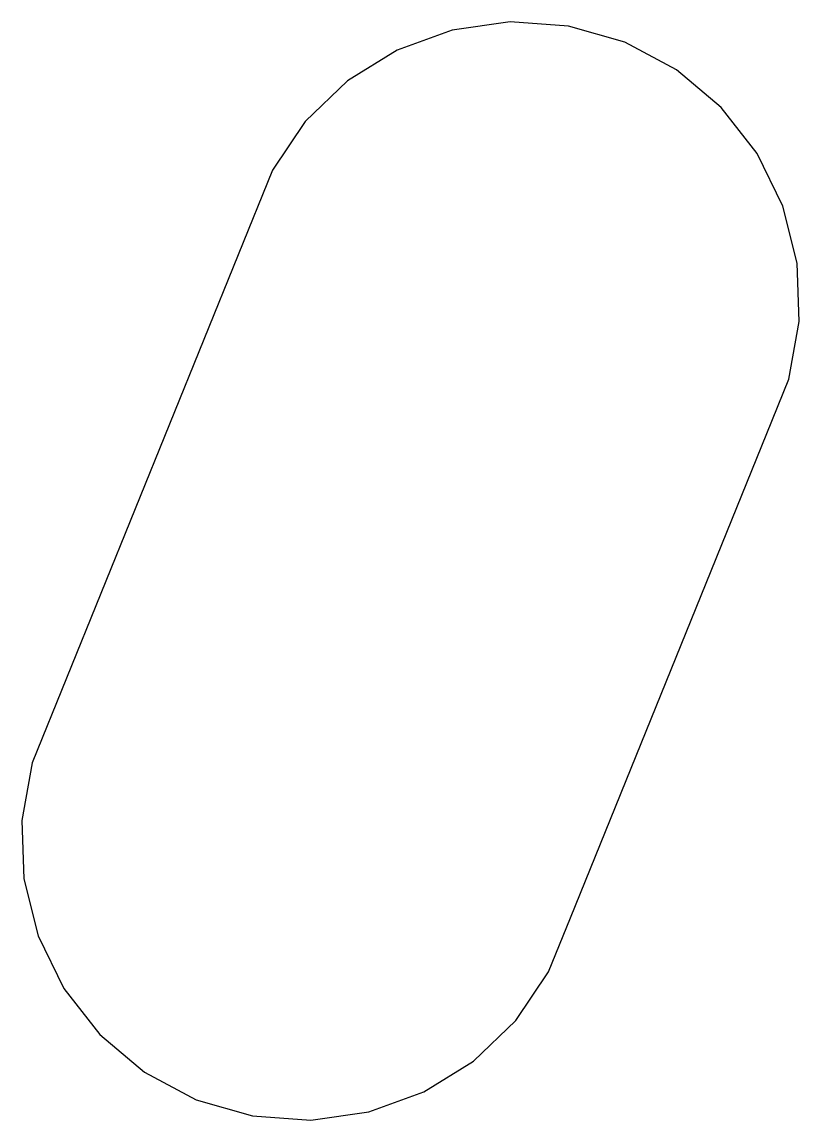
# Model space of a CAD drawing. Header units: metres. Extents: x -5 to 8.9, y -5 to 14.6.
import ezdxf

# ---------------------------------------------------------------- set-up
doc = ezdxf.new("R2010")
doc.units = ezdxf.units.M

msp = doc.modelspace()

# ---------------------------------------------------------------- linework, layer by layer
for p, q in [((3.72714, 14.6154), (2.69188, 14.4709)), ((4.76981, 14.5415), (3.72714, 14.6154)), ((5.77431, 14.2524), (4.76981, 14.5415)), ((2.69188, 14.4709), (1.70929, 14.1144)), ((6.69678, 13.7608), (5.77431, 14.2524)), ((1.70929, 14.1144), (0.822311, 13.5613)), ((7.49686, 13.0882), (6.69678, 13.7608)), ((0.822311, 13.5613), (0.069687, 12.8359)), ((8.13962, 12.2638), (7.49686, 13.0882)), ((0.069687, 12.8359), (-0.51564, 11.9699)), ((8.59692, 11.3239), (8.13962, 12.2638)), ((-0.51564, 11.9699), (-4.80498, 1.38281)), ((8.84883, 10.3094), (8.59692, 11.3239)), ((8.88429, 9.26472), (8.84883, 10.3094)), ((8.7018, 8.2355), (8.88429, 9.26472)), ((8.3093, 7.26671), (8.7018, 8.2355)), ((4.80498, -1.38281), (8.3093, 7.26671)), ((-4.80498, 1.38281), (-4.98747, 0.353577)), ((-4.98747, 0.353577), (-4.952, -0.691086)), ((-4.952, -0.691086), (-4.70009, -1.70557)), ((4.41248, -2.35159), (4.80498, -1.38281)), ((-4.70009, -1.70557), (-4.24278, -2.64551)), ((3.82712, -3.21761), (4.41248, -2.35159)), ((-4.24278, -2.64551), (-3.60004, -3.46982)), ((3.07451, -3.94301), (3.82712, -3.21761)), ((-3.60004, -3.46982), (-2.79994, -4.14249)), ((2.18752, -4.49606), (3.07451, -3.94301)), ((-2.79994, -4.14249), (-1.87749, -4.63411)), ((1.20494, -4.85263), (2.18752, -4.49606)), ((-1.87749, -4.63411), (-0.872971, -4.9232)), ((0.169678, -4.99712), (1.20494, -4.85263)), ((-0.872971, -4.9232), (0.169678, -4.99712))]:
    msp.add_line(p, q)

doc.saveas('drawing.dxf')
